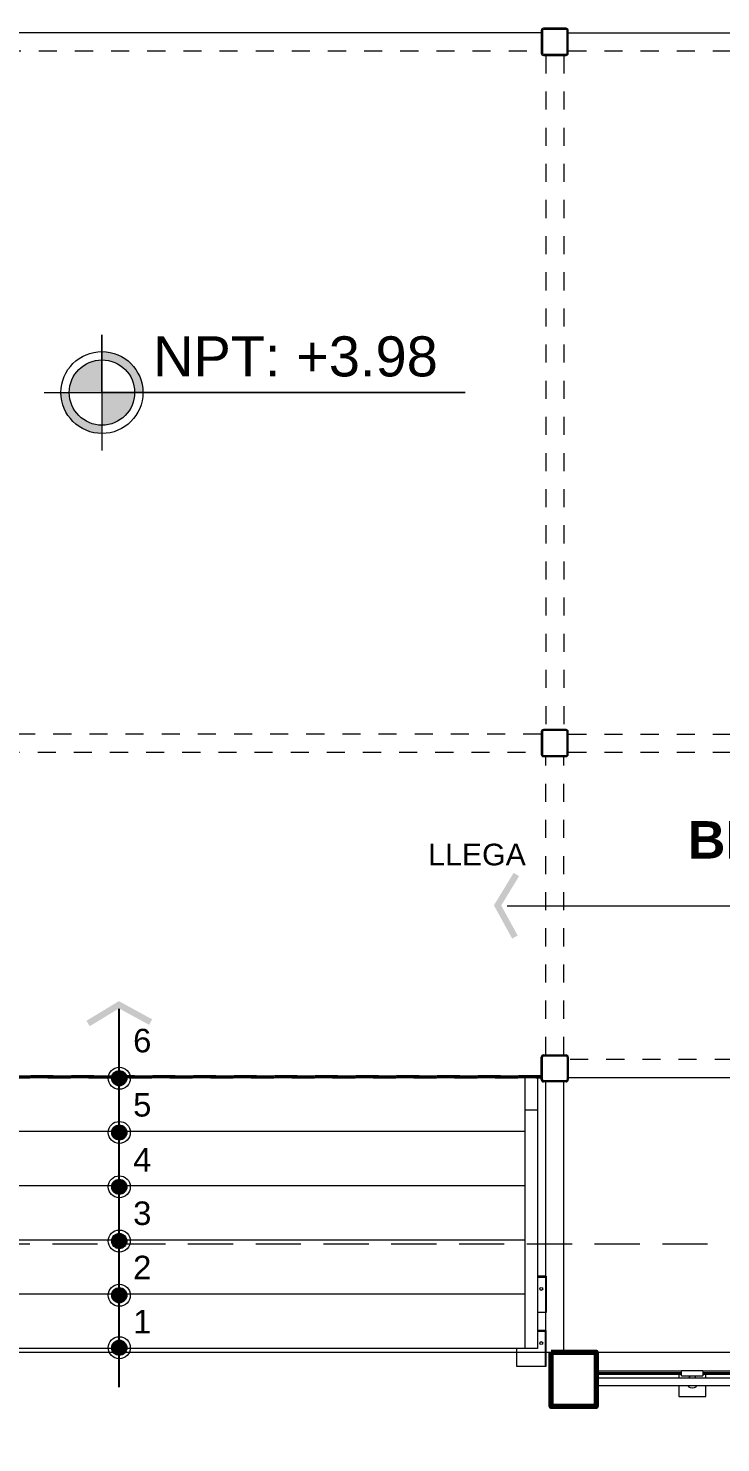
# Model space of a CAD drawing. Header units: metres. Extents: x 28 to 239, y -1 to 113.
# Drawn here: x 120.28 to 124.11, y 47.49 to 55.31 of the extents above; entities that cross this region are included whole.
import ezdxf
from ezdxf.enums import TextEntityAlignment as Align

# ---------------------------------------------------------------- set-up
doc = ezdxf.new("R2010")
doc.units = ezdxf.units.M
doc.linetypes.add('DASHED2', pattern=[0.375, 0.25, -0.125])
doc.linetypes.add('HIDDEN2', pattern=[0.1875, 0.125, -0.0625])
for name, color, linetype, lineweight in [('A-FLOR-HRAL', 11, 'Continuous', 9), ('COLUMNAS 50', 32, 'Continuous', 70), ('flechas', 180, 'Continuous', 15), ('GRAFO 0 BLANCO', 7, 'Continuous', 0), ('GRAFO00', 7, 'Continuous', 0), ('GRAFO01', 7, 'Continuous', 0), ('letras sr', 7, 'Continuous', 5), ('MK-LINEAS GENERALES', 7, 'Continuous', 0), ('proyecciones', 1, 'DASHED2', 5), ('TEXTO 100', 7, 'Continuous', 20), ('TEXTOS-SUBTITULO', 7, 'Continuous', 30)]:
    doc.layers.add(name, color=color, linetype=linetype, lineweight=lineweight)
doc.layers.add('Proyección de Vigueta de metal', color=40, linetype='HIDDEN2')
doc.layers.add('Structural - Combined_Pen_No__161', color=7, linetype='Continuous', lineweight=13, true_color=0x6a6a6a)
doc.styles.add('Generales', font='trebuc.ttf', dxfattribs={"height": 0.1})
doc.styles.add('GENERATED_STYLE_2', font='arial.ttf')
doc.styles.add('JOS', font='arial.ttf', dxfattribs={"height": 1})
doc.styles.add('TURBO_BASS', font='swisseb.ttf')

# ---------------------------------------------------------------- blocks, each defined once
blk = doc.blocks.new('Barandilla - 50 x 12mm-V85-Nivel 2')
at = {"layer": 'A-FLOR-HRAL'}
for p, q in [((-26.65598413562243, 93.00350822437645), (-88.00000000000932, 93.00350822438354)), ((-88.00000000000932, 93.00350822438354), (-88.00000000001796, 18.21820814453502)), ((34.14173290303831, 93.00350822436941), (13.10426536048715, 93.00350822437184)), ((27.00000000001878, 79.3610483492223), (57.00000000001877, 79.36104834921883)), ((27.00000000001878, 79.3610483492223), (27.00000000000502, -39.6355106011893)), ((57.00000000001877, 79.36104834921883), (57.00000000000501, -39.63551060119276)), ((-88.00000000001796, 18.21820814453502), (-88.0000000000266, -56.56709193536628)), ((24.92408932763253, 2.559974571989083), (25.07591067237265, 33.55960280011573)), ((-88.0000000000266, -56.56709193536628), (-26.6167967153703, -56.56709193537098)), ((13.06507794025701, -56.56709193537402), (34.1417329030423, -56.56709193537563)), ((57.00000000000501, -39.63551060119276), (27.00000000000502, -39.6355106011893))]:
    blk.add_line(p, q, dxfattribs=at)
for centre, radius, start, end in [((-0.5706645103747868, 18.18502156444442), 39.42902882610482, 144.0345375688887, 215.4042522977512), ((-19.28840541889522, -77.8210498320877), 119.8909601388826, 93.5201041311011, 96.3186679859427), ((-18.34714648741117, 114.3698242009999), 119.8909601388827, 285.3047837590424, 291.1568047317177), ((-19.28840541889522, -77.8210498320877), 119.8909601388825, 68.28198513490644, 74.21915454887831), ((-18.34714648741117, 114.3698242009999), 119.8909601388826, 263.1201218806851, 266.0321849932859)]:
    blk.add_arc(centre, radius, start, end, dxfattribs=at)
blk = doc.blocks.new('Barandilla - 50 x 12mm-V8-Nivel 2')
at = {"layer": 'A-FLOR-HRAL'}
for p, q in [((-26.77585938754871, 93.00350822437646), (-88.00000000000932, 93.00350822438354)), ((-88.00000000000932, 93.00350822438354), (-88.00000000001796, 18.21820814453502)), ((34.14173290304679, 93.00350822436941), (13.22414061245579, 93.00350822437183)), ((27.00000000001878, 79.3610483492223), (57.00000000001877, 79.36104834921883)), ((27.00000000001878, 79.3610483492223), (27.00000000000502, -39.6355106011893)), ((57.00000000001877, 79.36104834921883), (57.00000000000501, -39.63551060119276)), ((-88.00000000001796, 18.21820814453502), (-88.0000000000266, -56.56709193536628)), ((24.92408932763253, 2.559974571989083), (25.07591067237265, 33.55960280011573)), ((-88.0000000000266, -56.56709193536628), (-26.77585938754689, -56.56709193537096)), ((13.22414061245902, -56.56709193537402), (34.14173290305077, -56.56709193537563)), ((57.00000000000501, -39.63551060119276), (27.00000000000502, -39.6355106011893))]:
    blk.add_line(p, q, dxfattribs=at)
for centre, radius, start, end in [((-0.5706645103747868, 18.18502156444442), 39.42902882610482, 144.0345375688887, 215.4042522977512), ((-19.28840541889522, -77.8210498320877), 119.8909601388826, 93.58403373800627, 96.3186679859427), ((-18.34714648741117, 114.3698242009999), 119.8909601388826, 285.3761058525774, 291.1568047317177), ((-19.28840541889522, -77.8210498320877), 119.8909601388825, 68.28198513490644, 74.15247126397308), ((-18.34714648741117, 114.3698242009999), 119.8909601388826, 263.1201218806851, 265.9624964592715)]:
    blk.add_arc(centre, radius, start, end, dxfattribs=at)
blk = doc.blocks.new('Barandilla - Barandilla-616930-Nivel 2')
at = {"layer": 'A-FLOR-HRAL'}
for p, q in [((114090.5938314789, 39587.95980151019), (113619.4113429827, 39587.95980151019)), ((114090.5938314789, 39579.95980151019), (113619.4113429827, 39579.95980151019)), ((114090.5938314789, 39578.3998015102), (113619.4113429827, 39578.3998015102)), ((114090.5938314789, 39570.43980151019), (113619.4113429827, 39570.43980151019)), ((116220.4984166737, 39549.52220921964), (113619.4113429828, 39549.52220921966)), ((115590.5938314789, 39587.95980151019), (114209.5903904293, 39587.95980151019)), ((115590.5938314789, 39579.95980151018), (114209.5903904293, 39579.95980151019)), ((115590.5938314789, 39578.39980151019), (114209.5903904293, 39578.3998015102)), ((115590.5938314789, 39570.43980151018), (114209.5903904293, 39570.43980151019)), ((116220.4984166736, 39587.95980151019), (115709.5903904293, 39587.95980151019)), ((116220.4984166736, 39579.95980151018), (115709.5903904293, 39579.95980151018)), ((116220.4984166736, 39578.39980151019), (115709.5903904293, 39578.39980151019)), ((116220.4984166736, 39570.43980151018), (115709.5903904293, 39570.43980151018)), ((113619.4113429828, 39509.52220921965), (116220.4984166737, 39509.52220921963))]:
    blk.add_line(p, q, dxfattribs=at)
at = {"rotation": 89.9999999999998}
for name, p in [('Barandilla - 50 x 12mm-V85-Nivel 2', (114169.9548798281, 39536.29806860715)), ('Barandilla - 50 x 12mm-V8-Nivel 2', (115669.9548798281, 39536.29806860714))]:
    blk.add_blockref(name, p, dxfattribs=at)

msp = doc.modelspace()

# ---------------------------------------------------------------- hatches: boundary and pattern name
at = {"layer": 'flechas'}
for points in [[(122.9601954947418, 50.27642871040479), (122.9908970983882, 50.29323381765801), (122.8997688878965, 50.45971785210668), (122.9983841885165, 50.62187921373939), (122.9684797378201, 50.64006502913071), (122.8593648547849, 50.46063832475315)], [(120.9681109558985, 49.82972758330231), (120.9513058486453, 49.79902597965591), (120.7848218141966, 49.89015419014763), (120.6226604525639, 49.79153888952766), (120.6044746371726, 49.82144334022405), (120.7839013415502, 49.93055822325925)], [(120.8156491111992, 49.53349931115254, -1), (120.7565166864131, 49.47383897234813, -1)], [(120.8158913017007, 49.47408098397428, -1), (120.7562744931649, 49.53325729674152, -1)], [(120.8156491111992, 49.23353702493819, -1), (120.7565166864131, 49.17387668613379, -1)], [(120.8158913017007, 49.17411869775993, -1), (120.7562744931649, 49.23329501052718, -1)], [(120.8156491111992, 48.93283778688594, -1), (120.7565166864131, 48.87317744808153, -1)], [(120.8158913017007, 48.87341945970768, -1), (120.7562744931649, 48.93259577247493, -1)], [(120.8156491935032, 48.63287526225302, -1), (120.756516768717, 48.57321492344861, -1)], [(120.8158913840047, 48.57345693507475, -1), (120.7562745754689, 48.632633247842, -1)], [(120.8156491111992, 48.33287530590267, -1), (120.7565166864131, 48.27321496709826, -1)], [(120.8158913017007, 48.2734569787244, -1), (120.7562744931649, 48.33263329149165, -1)], [(120.8156491111992, 48.04234843508315, -1), (120.7565166864131, 47.98268809627874, -1)], [(120.8158913017007, 47.98293010790488, -1), (120.7562744931649, 48.04210642067213, -1)]]:
    msp.add_hatch(color=256, dxfattribs=at).paths.add_polyline_path(points)
at = {"layer": 'TEXTO 100', "ltscale": 1.3}
h = msp.add_hatch(color=7, dxfattribs=at)
edge = h.paths.add_edge_path()
edge.add_line((120.8710257016703, 53.29772145223225), (120.6903823619413, 53.29772145508369))
edge.add_line((120.6903823619413, 53.29772145508369), (120.6903823619413, 53.11707811571145))
edge.add_arc((120.6903823635458, 53.29772145508369), 0.1806433393724134, 269.9999994913017, 359.9999990956475)
edge = h.paths.add_edge_path()
edge.add_arc((120.6903823631891, 53.29772145223225), 0.1806433422236752, 90.00000039565423, 180)
edge.add_line((120.5097390222132, 53.29772145223225), (120.6903823619422, 53.29772145508369))
edge.add_line((120.6903823619413, 53.29772145508369), (120.6903823619413, 53.47836479445593))
edge = h.paths.add_edge_path()
edge.add_line((120.6903823619413, 53.52445849157655), (120.6903823619413, 53.47836479445593))
edge.add_arc((120.6903823606944, 53.29772145223225), 0.1806433422236752, 0, 89.99999960434582, ccw=False)
edge.add_line((120.8710257016703, 53.29772145223225), (120.9171194016424, 53.29772145508369))
edge.add_arc((120.6903823635458, 53.29772145508369), 0.2267370380968789, 0, 90.00000040528428)
msp.add_hatch(color=7, dxfattribs=at).paths.add_polyline_path([(120.5097390221408, 53.29772145508369), (120.4636453221793, 53.29772145508369, 0.4142135623730951), (120.6903823619413, 53.07098441532173), (120.6903823619413, 53.11707811528319, -0.4142135623730951)])

# ---------------------------------------------------------------- linework, layer by layer
for p, q in [((120.7860828165022, 47.7950360621779), (120.7860828165022, 49.88696243306262)), ((123.145812257451, 48.40824688988511), (123.145812257451, 48.20824683951201)), ((123.145812257451, 47.90824688316167), (123.145812257451, 48.10824693353476))]:
    msp.add_line(p, q)
at = {"layer": 'COLUMNAS 50', "linetype": 'Continuous'}
msp.add_lwpolyline([(123.1757199876072, 47.9882464430581), (123.4257199876072, 47.9882464430581), (123.4257199876072, 47.68824644305815), (123.1757199876072, 47.68824644305815), (123.1757199876072, 47.9882464430581)], dxfattribs=at)
at = {"layer": 'flechas'}
for centre, radius in [((120.7860828988061, 49.50366914175011), 0.06095094523494406), ((120.7860828988061, 49.50366914175011), 0.042), ((120.7860828988061, 49.50366914175011), 0.042), ((120.7860828988061, 49.50366914175011), 0.042), ((120.7860828988061, 49.50366914175011), 0.042), ((120.7860828988061, 49.20370685553576), 0.06095094523494406), ((120.7860828988061, 49.20370685553576), 0.042), ((120.7860828988061, 49.20370685553576), 0.042), ((120.7860828988061, 49.20370685553576), 0.042), ((120.7860828988061, 49.20370685553576), 0.042), ((120.7860828988061, 48.90300761748351), 0.06095094523494406), ((120.7860828988061, 48.90300761748351), 0.042), ((120.7860828988061, 48.90300761748351), 0.042), ((120.7860828988061, 48.90300761748351), 0.042), ((120.7860828988061, 48.90300761748351), 0.042), ((120.7860829811101, 48.60304509285059), 0.06095094523494406), ((120.7860829811101, 48.60304509285059), 0.042), ((120.7860829811101, 48.60304509285059), 0.042), ((120.7860829811101, 48.60304509285059), 0.042), ((120.7860829811101, 48.60304509285059), 0.042), ((120.7860828988061, 48.30304513650024), 0.06095094523494406), ((120.7860828988061, 48.30304513650024), 0.042), ((120.7860828988061, 48.30304513650024), 0.042), ((120.7860828988061, 48.30304513650024), 0.042), ((120.7860828988061, 48.30304513650024), 0.042), ((120.7860828988061, 48.01251826568072), 0.06095094523494406), ((120.7860828988061, 48.01251826568072), 0.042), ((120.7860828988061, 48.01251826568072), 0.042), ((120.7860828988061, 48.01251826568072), 0.042), ((120.7860828988061, 48.01251826568072), 0.042)]:
    msp.add_circle(centre, radius, dxfattribs=at)
at = {"layer": 'GRAFO 0 BLANCO'}
for p, q in [((123.1210828860482, 55.28824709684179), (119.9410828957386, 55.28824709684179)), ((123.2710829834327, 55.28824709684179), (125.3810829665066, 55.28824709684179)), ((122.9322243290291, 50.45824686976776), (133.7631417315661, 50.45824686976776)), ((123.1458122574516, 47.90824688316167), (123.1458122574516, 49.48324695202437)), ((123.2460707283814, 47.9882464430581), (123.2460707283814, 49.48324695202436)), ((123.2647828916046, 49.50824680930899), (127.7810829153331, 49.50824680930899))]:
    msp.add_line(p, q, dxfattribs=at)
at = {"layer": 'GRAFO 0 BLANCO', "color": 251, "true_color": 0x636466}
msp.add_line((119.9409997995297, 47.98824644305816), (123.1757199876072, 47.98824644305816), dxfattribs=at)
at = {"layer": 'GRAFO 0 BLANCO'}
msp.add_lwpolyline([(93.26644945877234, 47.9882464430581), (133.208395447565, 47.9882464430581), (133.2083387419155, 38.99633395044057), (93.26642275851219, 38.9963339504308), (93.26644945877234, 47.9882464430581)], dxfattribs=at)
at = {"layer": 'GRAFO00', "color": 252, "linetype": 'DASHED2', "lineweight": 0}
msp.add_lwpolyline([(92.66642275866235, 48.58824644306802), (133.8083687474553, 48.58824644306802), (133.8083687474553, 38.29633395044053), (92.66642275866235, 38.29633395044053)], close=True, dxfattribs=at)
at = {"layer": 'MK-LINEAS GENERALES', "color": 7, "linetype": 'Continuous'}
for p, q in [((123.1210828860482, 55.300647008889), (123.1210828860482, 55.19464706086907)), ((123.1273829778764, 55.300647008889), (123.1273829778764, 55.19464706086907)), ((123.2584829189856, 55.31324695412641), (123.1336829504954, 55.31324695412641)), ((123.2584829189856, 55.30694698150793), (123.1336829504954, 55.30694698150793)), ((123.2647828916046, 55.17584704039868), (123.2647828916046, 55.300647008889)), ((123.2710829834327, 55.17584704039868), (123.2710829834327, 55.300647008889)), ((123.1210828860482, 55.19464706086907), (123.1210828860482, 55.17584704039868)), ((123.1273829778764, 55.19464706086907), (123.1273829778764, 55.17584704039868)), ((123.1336829504954, 55.1695470677798), (123.2584829189856, 55.1695470677798)), ((123.1336829504954, 55.16324709516047), (123.2584829189856, 55.16324709516047)), ((123.1210828860482, 51.42064693168035), (123.1210828860482, 51.31464692405612)), ((123.1273829778764, 51.42064693168035), (123.1273829778764, 51.31464692405612)), ((123.2584829189856, 51.43324693652241), (123.1336829504954, 51.43324693652241)), ((123.2584829189856, 51.42694693410161), (123.1336829504954, 51.42694693410161)), ((123.2647828916046, 51.29584693338771), (123.2647828916046, 51.42064693168035)), ((123.2710829834327, 51.29584693338771), (123.2710829834327, 51.42064693168035)), ((123.1210828860482, 51.31464692405612), (123.1210828860482, 51.29584693338771)), ((123.1273829778764, 51.31464692405612), (123.1273829778764, 51.29584693338771)), ((123.1336829504954, 51.28954693096645), (123.2584829189856, 51.28954693096645)), ((123.1336829504954, 51.28324692854525), (123.2584829189856, 51.28324692854525)), ((123.1210828860482, 49.51464691773291), (123.1210828860482, 49.62064686575209)), ((123.1273829778764, 49.5146469177329), (123.1273829778765, 49.62066915637003)), ((123.1336829504954, 49.63324681099024), (123.1458122574516, 49.63324681099024)), ((123.1336829504954, 49.62694683837137), (123.1458122574516, 49.62694683837137)), ((123.1458122574516, 49.63324681099024), (123.2585319631822, 49.63324681099024)), ((123.1458122574516, 49.62694683837132), (123.2585121901272, 49.62694683837137)), ((123.2647828916046, 49.62064686575209), (123.2647828916047, 49.5146469177329)), ((123.2710829834327, 49.62064686575209), (123.2710829834327, 49.5146469177329)), ((123.1210828860482, 49.5146469177327), (119.9410828957386, 49.5146469177327)), ((119.9410828957386, 49.50824680930925), (123.1210828860482, 49.50824680930925)), ((121.511082850093, 49.50813451415698), (120.0610827829113, 49.50813451415698)), ((123.0310829706681, 49.50824680930924), (123.0310829706681, 48.00824678913892)), ((123.1010829048521, 49.50824680930924), (123.1010829048521, 48.00824678913892)), ((123.1210828860482, 49.49584689726171), (123.1210828860482, 49.5146469177329)), ((123.1273829778764, 49.49584689726171), (123.1273829778764, 49.5146469177329)), ((123.2460707283814, 49.48324695202437), (123.1336482741411, 49.48324695202436)), ((123.2584989009575, 49.48954692464284), (123.133666978067, 49.48954692464283)), ((123.2584829189856, 49.48954692464284), (123.2460707283814, 49.48954692464284)), ((123.2584829189856, 49.48324695202436), (123.2460707283814, 49.48324695202436)), ((123.2647828916046, 49.51464691773291), (123.2647828916046, 49.49584689726171)), ((123.2710829834327, 49.51464691773291), (123.2710829834327, 49.49584689726171)), ((123.0310829706681, 49.32824697855018), (123.1010829048521, 49.32824697855018)), ((121.511082850093, 49.20813431938804), (120.0610827829113, 49.20813431938804)), ((123.0310829706681, 49.20813431938804), (121.511082850093, 49.20813431938804)), ((121.5810830226957, 48.9081720331737), (120.0610827829113, 48.9081720331737)), ((123.0310829706681, 48.9081720331737), (121.5810830226957, 48.9081720331737)), ((121.5820564667155, 48.60820950854077), (120.0610827829113, 48.60820950854077)), ((123.0310829706681, 48.60820950854077), (121.5810830226957, 48.60820950854077)), ((123.145812257451, 48.40824688988511), (123.1010829048521, 48.40824688988511)), ((123.145812257451, 48.401510372842), (123.1010829048521, 48.401510372842)), ((121.511082850093, 48.30824698390785), (120.0610827829113, 48.30824698390785)), ((123.0310829706681, 48.30824698390785), (121.511082850093, 48.30824698390785)), ((123.145812257451, 48.20824683951201), (123.1010829048521, 48.20824683951201)), ((123.145812257451, 48.10824693353476), (123.1010829048521, 48.10824693353476)), ((123.145812257451, 48.10151017807308), (123.1010829048521, 48.10151017807308)), ((123.1010829048521, 48.00824678913892), (119.9910830871458, 48.00824678913892)), ((122.986082893769, 47.90824688316167), (122.986082893769, 48.00824678913892)), ((123.145812257451, 47.90824688316167), (122.986082893769, 47.90824688316167))]:
    msp.add_line(p, q, dxfattribs=at)
for centre in [(123.1210829384997, 48.33824688894374), (123.1210829384997, 48.0382468849097)]:
    msp.add_circle(centre, 0.008333740112063285, dxfattribs=at)
for centre, radius, start, end in [((123.1336829386697, 55.30064698256743), 0.01260000016943378, 90, 180), ((123.1336829386697, 55.30064698256743), 0.006300000084718311, 90, 180), ((123.258482940348, 55.30064698256743), 0.01260000016943378, 0, 90), ((123.258482940348, 55.30064698256743), 0.006300000084726836, 0, 90), ((123.1336829386697, 55.17584698088925), 0.0126000001694352, 180, 270), ((123.1336829386697, 55.17584698088925), 0.006300000084715467, 180, 270), ((123.258482940348, 55.17584698088925), 0.0126000001694352, 270, 0), ((123.258482940348, 55.17584698088925), 0.006300000084726836, 270, 0), ((123.1336829386697, 51.42064693039262), 0.01260000016943378, 90, 180), ((123.1336829386697, 51.42064693039262), 0.006300000084716888, 90, 180), ((123.258482940348, 51.42064693039262), 0.01260000016943378, 0, 90), ((123.258482940348, 51.42064693039262), 0.006300000084726836, 0, 90), ((123.1336829386697, 51.29584692871444), 0.01260000016943378, 180, 270), ((123.1336829386697, 51.29584692871444), 0.006300000084716888, 180, 270), ((123.258482940348, 51.29584692871444), 0.01260000016943378, 270, 0), ((123.258482940348, 51.29584692871444), 0.006300000084726836, 270, 0), ((123.1336829386697, 49.62064690618777), 0.01260000016943378, 90, 180), ((123.1336829386697, 49.62064690618777), 0.006300000084716888, 90, 180), ((123.258482940348, 49.62064690618777), 0.01260000016943236, 0, 90), ((123.258482940348, 49.62064690618777), 0.006300000084726836, 0, 90), ((123.1336829386697, 49.49584690450999), 0.01260000016943236, 180, 270), ((123.1336829386697, 49.49584690450999), 0.006300000084715467, 180, 270), ((123.258482940348, 49.49584690450999), 0.01260000016943236, 270, 0), ((123.258482940348, 49.49584690450999), 0.006300000084726836, 270, 0)]:
    msp.add_arc(centre, radius, start, end, dxfattribs=at)
at = {"layer": 'proyecciones', "linetype": 'HIDDEN2', "ltscale": 0.5}
for p, q in [((119.9410828957386, 55.18824695244595), (123.1210828860482, 55.18824695244595)), ((123.2710829834327, 55.18824695244595), (125.3810829665066, 55.18824695244595)), ((123.1460829817519, 55.16324709516047), (123.1460829817519, 51.43324693652241)), ((123.2460828877291, 55.16324709516047), (123.2460828877291, 51.43324693652241)), ((123.1210828860482, 51.40824693022611), (119.9347829231197, 51.40824693022612)), ((123.2710829834327, 51.40824693022611), (125.3810829665066, 51.40824693022611)), ((119.9347829231197, 51.30824693484195), (123.1210828860482, 51.30824693484195)), ((123.1458122574516, 49.63324681099025), (123.1458122574516, 51.28324692854525)), ((123.2460707283814, 49.63324681099025), (123.2460707283814, 51.28324692854525)), ((123.2460828877291, 49.63324681099024), (123.2460828877291, 51.28324692854525)), ((123.2710829834327, 51.30824693484195), (125.3810829665066, 51.30824693484195)), ((127.7810829153331, 49.60824695370483), (123.2647828916046, 49.60824695370482))]:
    msp.add_line(p, q, dxfattribs=at)
at = {"layer": 'Proyección de Vigueta de metal'}
for p, q in [((123.1210828860482, 49.5146469177329), (119.9410828957386, 49.51464691773291)), ((119.9410828957386, 49.50824680930899), (123.1210828860482, 49.50824680930899))]:
    msp.add_line(p, q, dxfattribs=at)
at = {"layer": 'TEXTO 100', "color": 7, "ltscale": 1.3}
msp.add_lwpolyline([(120.370251424429, 53.29772145508369), (122.700062653122, 53.29772145508369), (120.6903823619413, 53.29772145508369), (120.6903823619413, 53.61785238867563), (120.6903823619413, 52.97759051578893)], dxfattribs=at)
for radius in [0.2267370397619712, 0.1806433398005204]:
    msp.add_circle((120.6903823619413, 53.29772145508369), radius, dxfattribs=at)

# ---------------------------------------------------------------- block references
at = {"layer": 'A-FLOR-HRAL', "xscale": 0.001, "yscale": 0.001, "zscale": 0.001}
msp.add_blockref('Barandilla - Barandilla-616930-Nivel 2', (9.80620872517872, 8.294145745778835), dxfattribs=at)

# ---------------------------------------------------------------- texts
at = {"layer": 'GRAFO01', "style": 'JOS'}
msp.add_text('NPT: +3.98', height=0.2218070513746775, rotation=8.129988784924771e-09, dxfattribs=at).set_placement((120.9730888205744, 53.38698042957537))
at = {"layer": 'letras sr', "char_height": 0.13, "attachment_point": 1, "style": 'Generales'}
for s, insert, width in [('\\A1;{\\fArial|b0|i0|c0|p34;6}', (120.8628246503685, 49.77711325271641), 0.0230093734100775), ('\\A1;{\\fArial|b0|i0|c0|p34;5}', (120.8628246503685, 49.42174814341119), 0.0230093734100775), ('\\A1;{\\fArial|b0|i0|c0|p34;4}', (120.8628246503685, 49.11704919522214), 0.0230093734100775), ('\\A1;{\\fArial|b0|i0|c0|p34;3}', (120.8628246503685, 48.82182309414534), 0.06509478392783433), ('\\A1;{\\fArial|b0|i0|c0|p34;2}', (120.8628246503685, 48.52186056951242), 0.0230093734100775), ('\\A1;{\\fArial|b0|i0|c0|p34;1}', (120.8628246503685, 48.22186061316207), 0.0230093734100775)]:
    msp.add_mtext(s, dxfattribs=dict(at, insert=insert, width=width))
at = {"layer": 'Structural - Combined_Pen_No__161', "color": 7, "style": 'GENERATED_STYLE_2'}
msp.add_attdef('LLEGA', text='  9 x 0.17 = 1.53', height=0.12, rotation=2.109128095917014e-07, dxfattribs=at).set_placement((122.4955060034746, 50.74149942123435), align=Align.MIDDLE_LEFT)
at = {"layer": 'TEXTOS-SUBTITULO', "style": 'TURBO_BASS'}
msp.add_text('BLOQUE  ESCALERA 1', height=0.2070172128560859, dxfattribs=at).set_placement((125.5462627678955, 50.71915451782198), align=Align.CENTER)

doc.saveas('drawing.dxf')
